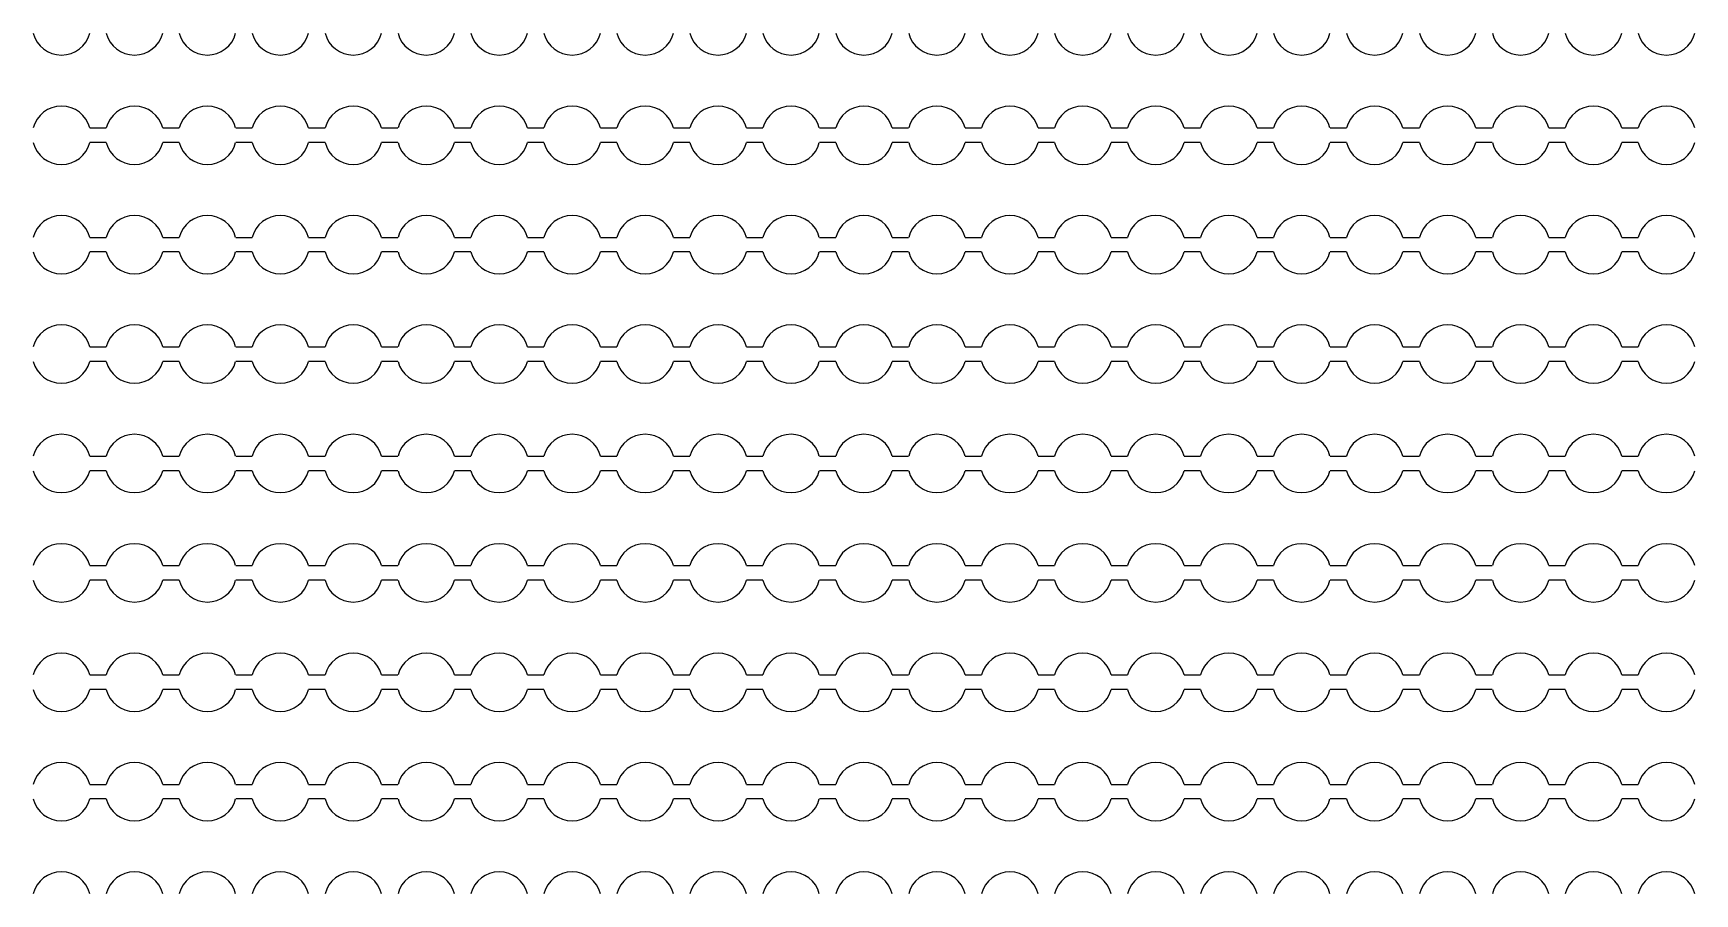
# Model space of a CAD drawing. Extents: x 4056 to 105656, y 4120 to 105720.
# Drawn here: x 31125 to 32264, y 28858 to 29448 of the extents above; entities that cross this region are included whole.
import ezdxf

# ---------------------------------------------------------------- set-up
doc = ezdxf.new("R2010")
doc.units = 13
doc.header["$MEASUREMENT"] = 0
doc.layers.add('Main Layer', color=7, linetype='Continuous', lineweight=0)

msp = doc.modelspace()

# ---------------------------------------------------------------- linework, layer by layer
for p, q in [((31163.9, 29383), (31175.1, 29383)), ((31213.9, 29383), (31225.1, 29383)), ((31263.9, 29383), (31275.1, 29383)), ((31313.9, 29383), (31325.1, 29383)), ((31363.9, 29383), (31375.1, 29383)), ((31413.9, 29383), (31425.1, 29383)), ((31463.9, 29383), (31475.1, 29383)), ((31513.9, 29383), (31525.1, 29383)), ((31563.9, 29383), (31575.1, 29383)), ((31613.9, 29383), (31625.1, 29383)), ((31663.9, 29383), (31675.1, 29383)), ((31713.9, 29383), (31725.1, 29383)), ((31763.9, 29383), (31775.1, 29383)), ((31813.9, 29383), (31825.1, 29383)), ((31863.9, 29383), (31875.1, 29383)), ((31913.9, 29383), (31925.1, 29383)), ((31963.9, 29383), (31975.1, 29383)), ((32013.9, 29383), (32025.1, 29383)), ((32063.9, 29383), (32075.1, 29383)), ((32113.9, 29383), (32125.1, 29383)), ((32163.9, 29383), (32175.1, 29383)), ((32213.9, 29383), (32225.1, 29383)), ((31175.1, 29373), (31163.9, 29373)), ((31225.1, 29373), (31213.9, 29373)), ((31275.1, 29373), (31263.9, 29373)), ((31325.1, 29373), (31313.9, 29373)), ((31375.1, 29373), (31363.9, 29373)), ((31425.1, 29373), (31413.9, 29373)), ((31475.1, 29373), (31463.9, 29373)), ((31525.1, 29373), (31513.9, 29373)), ((31575.1, 29373), (31563.9, 29373)), ((31625.1, 29373), (31613.9, 29373)), ((31675.1, 29373), (31663.9, 29373)), ((31725.1, 29373), (31713.9, 29373)), ((31775.1, 29373), (31763.9, 29373)), ((31825.1, 29373), (31813.9, 29373)), ((31875.1, 29373), (31863.9, 29373)), ((31925.1, 29373), (31913.9, 29373)), ((31975.1, 29373), (31963.9, 29373)), ((32025.1, 29373), (32013.9, 29373)), ((32075.1, 29373), (32063.9, 29373)), ((32125.1, 29373), (32113.9, 29373)), ((32175.1, 29373), (32163.9, 29373)), ((32225.1, 29373), (32213.9, 29373)), ((31163.9, 29308), (31175.1, 29308)), ((31213.9, 29308), (31225.1, 29308)), ((31263.9, 29308), (31275.1, 29308)), ((31313.9, 29308), (31325.1, 29308)), ((31363.9, 29308), (31375.1, 29308)), ((31413.9, 29308), (31425.1, 29308)), ((31463.9, 29308), (31475.1, 29308)), ((31513.9, 29308), (31525.1, 29308)), ((31563.9, 29308), (31575.1, 29308)), ((31613.9, 29308), (31625.1, 29308)), ((31663.9, 29308), (31675.1, 29308)), ((31713.9, 29308), (31725.1, 29308)), ((31763.9, 29308), (31775.1, 29308)), ((31813.9, 29308), (31825.1, 29308)), ((31863.9, 29308), (31875.1, 29308)), ((31913.9, 29308), (31925.1, 29308)), ((31963.9, 29308), (31975.1, 29308)), ((32013.9, 29308), (32025.1, 29308)), ((32063.9, 29308), (32075.1, 29308)), ((32113.9, 29308), (32125.1, 29308)), ((32163.9, 29308), (32175.1, 29308)), ((32213.9, 29308), (32225.1, 29308)), ((31175.1, 29298), (31163.9, 29298)), ((31225.1, 29298), (31213.9, 29298)), ((31275.1, 29298), (31263.9, 29298)), ((31325.1, 29298), (31313.9, 29298)), ((31375.1, 29298), (31363.9, 29298)), ((31425.1, 29298), (31413.9, 29298)), ((31475.1, 29298), (31463.9, 29298)), ((31525.1, 29298), (31513.9, 29298)), ((31575.1, 29298), (31563.9, 29298)), ((31625.1, 29298), (31613.9, 29298)), ((31675.1, 29298), (31663.9, 29298)), ((31725.1, 29298), (31713.9, 29298)), ((31775.1, 29298), (31763.9, 29298)), ((31825.1, 29298), (31813.9, 29298)), ((31875.1, 29298), (31863.9, 29298)), ((31925.1, 29298), (31913.9, 29298)), ((31975.1, 29298), (31963.9, 29298)), ((32025.1, 29298), (32013.9, 29298)), ((32075.1, 29298), (32063.9, 29298)), ((32125.1, 29298), (32113.9, 29298)), ((32175.1, 29298), (32163.9, 29298)), ((32225.1, 29298), (32213.9, 29298)), ((31163.9, 29233), (31175.1, 29233)), ((31213.9, 29233), (31225.1, 29233)), ((31263.9, 29233), (31275.1, 29233)), ((31313.9, 29233), (31325.1, 29233)), ((31363.9, 29233), (31375.1, 29233)), ((31413.9, 29233), (31425.1, 29233)), ((31463.9, 29233), (31475.1, 29233)), ((31513.9, 29233), (31525.1, 29233)), ((31563.9, 29233), (31575.1, 29233)), ((31613.9, 29233), (31625.1, 29233)), ((31663.9, 29233), (31675.1, 29233)), ((31713.9, 29233), (31725.1, 29233)), ((31763.9, 29233), (31775.1, 29233)), ((31813.9, 29233), (31825.1, 29233)), ((31863.9, 29233), (31875.1, 29233)), ((31913.9, 29233), (31925.1, 29233)), ((31963.9, 29233), (31975.1, 29233)), ((32013.9, 29233), (32025.1, 29233)), ((32063.9, 29233), (32075.1, 29233)), ((32113.9, 29233), (32125.1, 29233)), ((32163.9, 29233), (32175.1, 29233)), ((32213.9, 29233), (32225.1, 29233)), ((31175.1, 29223), (31163.9, 29223)), ((31225.1, 29223), (31213.9, 29223)), ((31275.1, 29223), (31263.9, 29223)), ((31325.1, 29223), (31313.9, 29223)), ((31375.1, 29223), (31363.9, 29223)), ((31425.1, 29223), (31413.9, 29223)), ((31475.1, 29223), (31463.9, 29223)), ((31525.1, 29223), (31513.9, 29223)), ((31575.1, 29223), (31563.9, 29223)), ((31625.1, 29223), (31613.9, 29223)), ((31675.1, 29223), (31663.9, 29223)), ((31725.1, 29223), (31713.9, 29223)), ((31775.1, 29223), (31763.9, 29223)), ((31825.1, 29223), (31813.9, 29223)), ((31875.1, 29223), (31863.9, 29223)), ((31925.1, 29223), (31913.9, 29223)), ((31975.1, 29223), (31963.9, 29223)), ((32025.1, 29223), (32013.9, 29223)), ((32075.1, 29223), (32063.9, 29223)), ((32125.1, 29223), (32113.9, 29223)), ((32175.1, 29223), (32163.9, 29223)), ((32225.1, 29223), (32213.9, 29223)), ((31163.9, 29158), (31175.1, 29158)), ((31213.9, 29158), (31225.1, 29158)), ((31263.9, 29158), (31275.1, 29158)), ((31313.9, 29158), (31325.1, 29158)), ((31363.9, 29158), (31375.1, 29158)), ((31413.9, 29158), (31425.1, 29158)), ((31463.9, 29158), (31475.1, 29158)), ((31513.9, 29158), (31525.1, 29158)), ((31563.9, 29158), (31575.1, 29158)), ((31613.9, 29158), (31625.1, 29158)), ((31663.9, 29158), (31675.1, 29158)), ((31713.9, 29158), (31725.1, 29158)), ((31763.9, 29158), (31775.1, 29158)), ((31813.9, 29158), (31825.1, 29158)), ((31863.9, 29158), (31875.1, 29158)), ((31913.9, 29158), (31925.1, 29158)), ((31963.9, 29158), (31975.1, 29158)), ((32013.9, 29158), (32025.1, 29158)), ((32063.9, 29158), (32075.1, 29158)), ((32113.9, 29158), (32125.1, 29158)), ((32163.9, 29158), (32175.1, 29158)), ((32213.9, 29158), (32225.1, 29158)), ((31175.1, 29148), (31163.9, 29148)), ((31225.1, 29148), (31213.9, 29148)), ((31275.1, 29148), (31263.9, 29148)), ((31325.1, 29148), (31313.9, 29148)), ((31375.1, 29148), (31363.9, 29148)), ((31425.1, 29148), (31413.9, 29148)), ((31475.1, 29148), (31463.9, 29148)), ((31525.1, 29148), (31513.9, 29148)), ((31575.1, 29148), (31563.9, 29148)), ((31625.1, 29148), (31613.9, 29148)), ((31675.1, 29148), (31663.9, 29148)), ((31725.1, 29148), (31713.9, 29148)), ((31775.1, 29148), (31763.9, 29148)), ((31825.1, 29148), (31813.9, 29148)), ((31875.1, 29148), (31863.9, 29148)), ((31925.1, 29148), (31913.9, 29148)), ((31975.1, 29148), (31963.9, 29148)), ((32025.1, 29148), (32013.9, 29148)), ((32075.1, 29148), (32063.9, 29148)), ((32125.1, 29148), (32113.9, 29148)), ((32175.1, 29148), (32163.9, 29148)), ((32225.1, 29148), (32213.9, 29148)), ((31163.9, 29083), (31175.1, 29083)), ((31175.1, 29073), (31163.9, 29073)), ((31213.9, 29083), (31225.1, 29083)), ((31225.1, 29073), (31213.9, 29073)), ((31263.9, 29083), (31275.1, 29083)), ((31275.1, 29073), (31263.9, 29073)), ((31313.9, 29083), (31325.1, 29083)), ((31325.1, 29073), (31313.9, 29073)), ((31363.9, 29083), (31375.1, 29083)), ((31375.1, 29073), (31363.9, 29073)), ((31413.9, 29083), (31425.1, 29083)), ((31425.1, 29073), (31413.9, 29073)), ((31463.9, 29083), (31475.1, 29083)), ((31475.1, 29073), (31463.9, 29073)), ((31513.9, 29083), (31525.1, 29083)), ((31525.1, 29073), (31513.9, 29073)), ((31563.9, 29083), (31575.1, 29083)), ((31575.1, 29073), (31563.9, 29073)), ((31613.9, 29083), (31625.1, 29083)), ((31625.1, 29073), (31613.9, 29073)), ((31663.9, 29083), (31675.1, 29083)), ((31675.1, 29073), (31663.9, 29073)), ((31713.9, 29083), (31725.1, 29083)), ((31725.1, 29073), (31713.9, 29073)), ((31763.9, 29083), (31775.1, 29083)), ((31775.1, 29073), (31763.9, 29073)), ((31813.9, 29083), (31825.1, 29083)), ((31825.1, 29073), (31813.9, 29073)), ((31863.9, 29083), (31875.1, 29083)), ((31875.1, 29073), (31863.9, 29073)), ((31913.9, 29083), (31925.1, 29083)), ((31925.1, 29073), (31913.9, 29073)), ((31963.9, 29083), (31975.1, 29083)), ((31975.1, 29073), (31963.9, 29073)), ((32013.9, 29083), (32025.1, 29083)), ((32025.1, 29073), (32013.9, 29073)), ((32063.9, 29083), (32075.1, 29083)), ((32075.1, 29073), (32063.9, 29073)), ((32113.9, 29083), (32125.1, 29083)), ((32125.1, 29073), (32113.9, 29073)), ((32163.9, 29083), (32175.1, 29083)), ((32175.1, 29073), (32163.9, 29073)), ((32213.9, 29083), (32225.1, 29083)), ((32225.1, 29073), (32213.9, 29073)), ((31163.9, 29008), (31175.1, 29008)), ((31213.9, 29008), (31225.1, 29008)), ((31263.9, 29008), (31275.1, 29008)), ((31313.9, 29008), (31325.1, 29008)), ((31363.9, 29008), (31375.1, 29008)), ((31413.9, 29008), (31425.1, 29008)), ((31463.9, 29008), (31475.1, 29008)), ((31513.9, 29008), (31525.1, 29008)), ((31563.9, 29008), (31575.1, 29008)), ((31613.9, 29008), (31625.1, 29008)), ((31663.9, 29008), (31675.1, 29008)), ((31713.9, 29008), (31725.1, 29008)), ((31763.9, 29008), (31775.1, 29008)), ((31813.9, 29008), (31825.1, 29008)), ((31863.9, 29008), (31875.1, 29008)), ((31913.9, 29008), (31925.1, 29008)), ((31963.9, 29008), (31975.1, 29008)), ((32013.9, 29008), (32025.1, 29008)), ((32063.9, 29008), (32075.1, 29008)), ((32113.9, 29008), (32125.1, 29008)), ((32163.9, 29008), (32175.1, 29008)), ((32213.9, 29008), (32225.1, 29008)), ((31175.1, 28998), (31163.9, 28998)), ((31225.1, 28998), (31213.9, 28998)), ((31275.1, 28998), (31263.9, 28998)), ((31325.1, 28998), (31313.9, 28998)), ((31375.1, 28998), (31363.9, 28998)), ((31425.1, 28998), (31413.9, 28998)), ((31475.1, 28998), (31463.9, 28998)), ((31525.1, 28998), (31513.9, 28998)), ((31575.1, 28998), (31563.9, 28998)), ((31625.1, 28998), (31613.9, 28998)), ((31675.1, 28998), (31663.9, 28998)), ((31725.1, 28998), (31713.9, 28998)), ((31775.1, 28998), (31763.9, 28998)), ((31825.1, 28998), (31813.9, 28998)), ((31875.1, 28998), (31863.9, 28998)), ((31925.1, 28998), (31913.9, 28998)), ((31975.1, 28998), (31963.9, 28998)), ((32025.1, 28998), (32013.9, 28998)), ((32075.1, 28998), (32063.9, 28998)), ((32125.1, 28998), (32113.9, 28998)), ((32175.1, 28998), (32163.9, 28998)), ((32225.1, 28998), (32213.9, 28998)), ((31163.9, 28933), (31175.1, 28933)), ((31213.9, 28933), (31225.1, 28933)), ((31263.9, 28933), (31275.1, 28933)), ((31313.9, 28933), (31325.1, 28933)), ((31363.9, 28933), (31375.1, 28933)), ((31413.9, 28933), (31425.1, 28933)), ((31463.9, 28933), (31475.1, 28933)), ((31513.9, 28933), (31525.1, 28933)), ((31563.9, 28933), (31575.1, 28933)), ((31613.9, 28933), (31625.1, 28933)), ((31663.9, 28933), (31675.1, 28933)), ((31713.9, 28933), (31725.1, 28933)), ((31763.9, 28933), (31775.1, 28933)), ((31813.9, 28933), (31825.1, 28933)), ((31863.9, 28933), (31875.1, 28933)), ((31913.9, 28933), (31925.1, 28933)), ((31963.9, 28933), (31975.1, 28933)), ((32013.9, 28933), (32025.1, 28933)), ((32063.9, 28933), (32075.1, 28933)), ((32113.9, 28933), (32125.1, 28933)), ((32163.9, 28933), (32175.1, 28933)), ((32213.9, 28933), (32225.1, 28933)), ((31175.1, 28923), (31163.9, 28923)), ((31225.1, 28923), (31213.9, 28923)), ((31275.1, 28923), (31263.9, 28923)), ((31325.1, 28923), (31313.9, 28923)), ((31375.1, 28923), (31363.9, 28923)), ((31425.1, 28923), (31413.9, 28923)), ((31475.1, 28923), (31463.9, 28923)), ((31525.1, 28923), (31513.9, 28923)), ((31575.1, 28923), (31563.9, 28923)), ((31625.1, 28923), (31613.9, 28923)), ((31675.1, 28923), (31663.9, 28923)), ((31725.1, 28923), (31713.9, 28923)), ((31775.1, 28923), (31763.9, 28923)), ((31825.1, 28923), (31813.9, 28923)), ((31875.1, 28923), (31863.9, 28923)), ((31925.1, 28923), (31913.9, 28923)), ((31975.1, 28923), (31963.9, 28923)), ((32025.1, 28923), (32013.9, 28923)), ((32075.1, 28923), (32063.9, 28923)), ((32125.1, 28923), (32113.9, 28923)), ((32175.1, 28923), (32163.9, 28923)), ((32225.1, 28923), (32213.9, 28923))]:
    msp.add_line(p, q)
for centre, start, end in [((31144.5, 29453), 194.4775, 345.5225), ((31194.5, 29453), 194.4775, 345.5225), ((31244.5, 29453), 194.4775, 345.5225), ((31294.5, 29453), 194.4775, 345.5225), ((31344.5, 29453), 194.4775, 345.5225), ((31394.5, 29453), 194.4775, 345.5225), ((31444.5, 29453), 194.4775, 345.5225), ((31494.5, 29453), 194.4775, 345.5225), ((31544.5, 29453), 194.4775, 345.5225), ((31594.5, 29453), 194.4775, 345.5225), ((31644.5, 29453), 194.4775, 345.5225), ((31694.5, 29453), 194.4775, 345.5225), ((31744.5, 29453), 194.4775, 345.5225), ((31794.5, 29453), 194.4775, 345.5225), ((31844.5, 29453), 194.4775, 345.5225), ((31894.5, 29453), 194.4775, 345.5225), ((31944.5, 29453), 194.4775, 345.5225), ((31994.5, 29453), 194.4775, 345.5225), ((32044.5, 29453), 194.4775, 345.5225), ((32094.5, 29453), 194.4775, 345.5225), ((32144.5, 29453), 194.4775, 345.5225), ((32194.5, 29453), 194.4775, 345.5225), ((32244.5, 29453), 194.4775, 345.5225), ((31144.5, 29378), 14.4775, 165.5225), ((31194.5, 29378), 14.4775, 165.5225), ((31244.5, 29378), 14.4775, 165.5225), ((31294.5, 29378), 14.4775, 165.5225), ((31344.5, 29378), 14.4775, 165.5225), ((31394.5, 29378), 14.4775, 165.5225), ((31444.5, 29378), 14.4775, 165.5225), ((31494.5, 29378), 14.4775, 165.5225), ((31544.5, 29378), 14.4775, 165.5225), ((31594.5, 29378), 14.4775, 165.5225), ((31644.5, 29378), 14.4775, 165.5225), ((31694.5, 29378), 14.4775, 165.5225), ((31744.5, 29378), 14.4775, 165.5225), ((31794.5, 29378), 14.4775, 165.5225), ((31844.5, 29378), 14.4775, 165.5225), ((31894.5, 29378), 14.4775, 165.5225), ((31944.5, 29378), 14.4775, 165.5225), ((31994.5, 29378), 14.4775, 165.5225), ((32044.5, 29378), 14.4775, 165.5225), ((32094.5, 29378), 14.4775, 165.5225), ((32144.5, 29378), 14.4775, 165.5225), ((32194.5, 29378), 14.4775, 165.5225), ((32244.5, 29378), 14.4775, 165.5225), ((31144.5, 29378), 194.4775, 345.5225), ((31194.5, 29378), 194.4775, 345.5225), ((31244.5, 29378), 194.4775, 345.5225), ((31294.5, 29378), 194.4775, 345.5225), ((31344.5, 29378), 194.4775, 345.5225), ((31394.5, 29378), 194.4775, 345.5225), ((31444.5, 29378), 194.4775, 345.5225), ((31494.5, 29378), 194.4775, 345.5225), ((31544.5, 29378), 194.4775, 345.5225), ((31594.5, 29378), 194.4775, 345.5225), ((31644.5, 29378), 194.4775, 345.5225), ((31694.5, 29378), 194.4775, 345.5225), ((31744.5, 29378), 194.4775, 345.5225), ((31794.5, 29378), 194.4775, 345.5225), ((31844.5, 29378), 194.4775, 345.5225), ((31894.5, 29378), 194.4775, 345.5225), ((31944.5, 29378), 194.4775, 345.5225), ((31994.5, 29378), 194.4775, 345.5225), ((32044.5, 29378), 194.4775, 345.5225), ((32094.5, 29378), 194.4775, 345.5225), ((32144.5, 29378), 194.4775, 345.5225), ((32194.5, 29378), 194.4775, 345.5225), ((32244.5, 29378), 194.4775, 345.5225), ((31144.5, 29303), 14.4775, 165.5225), ((31194.5, 29303), 14.4775, 165.5225), ((31244.5, 29303), 14.4775, 165.5225), ((31294.5, 29303), 14.4775, 165.5225), ((31344.5, 29303), 14.4775, 165.5225), ((31394.5, 29303), 14.4775, 165.5225), ((31444.5, 29303), 14.4775, 165.5225), ((31494.5, 29303), 14.4775, 165.5225), ((31544.5, 29303), 14.4775, 165.5225), ((31594.5, 29303), 14.4775, 165.5225), ((31644.5, 29303), 14.4775, 165.5225), ((31694.5, 29303), 14.4775, 165.5225), ((31744.5, 29303), 14.4775, 165.5225), ((31794.5, 29303), 14.4775, 165.5225), ((31844.5, 29303), 14.4775, 165.5225), ((31894.5, 29303), 14.4775, 165.5225), ((31944.5, 29303), 14.4775, 165.5225), ((31994.5, 29303), 14.4775, 165.5225), ((32044.5, 29303), 14.4775, 165.5225), ((32094.5, 29303), 14.4775, 165.5225), ((32144.5, 29303), 14.4775, 165.5225), ((32194.5, 29303), 14.4775, 165.5225), ((32244.5, 29303), 14.4775, 165.5225), ((31144.5, 29303), 194.4775, 345.5225), ((31194.5, 29303), 194.4775, 345.5225), ((31244.5, 29303), 194.4775, 345.5225), ((31294.5, 29303), 194.4775, 345.5225), ((31344.5, 29303), 194.4775, 345.5225), ((31394.5, 29303), 194.4775, 345.5225), ((31444.5, 29303), 194.4775, 345.5225), ((31494.5, 29303), 194.4775, 345.5225), ((31544.5, 29303), 194.4775, 345.5225), ((31594.5, 29303), 194.4775, 345.5225), ((31644.5, 29303), 194.4775, 345.5225), ((31694.5, 29303), 194.4775, 345.5225), ((31744.5, 29303), 194.4775, 345.5225), ((31794.5, 29303), 194.4775, 345.5225), ((31844.5, 29303), 194.4775, 345.5225), ((31894.5, 29303), 194.4775, 345.5225), ((31944.5, 29303), 194.4775, 345.5225), ((31994.5, 29303), 194.4775, 345.5225), ((32044.5, 29303), 194.4775, 345.5225), ((32094.5, 29303), 194.4775, 345.5225), ((32144.5, 29303), 194.4775, 345.5225), ((32194.5, 29303), 194.4775, 345.5225), ((32244.5, 29303), 194.4775, 345.5225), ((31144.5, 29228), 14.4775, 165.5225), ((31194.5, 29228), 14.4775, 165.5225), ((31244.5, 29228), 14.4775, 165.5225), ((31294.5, 29228), 14.4775, 165.5225), ((31344.5, 29228), 14.4775, 165.5225), ((31394.5, 29228), 14.4775, 165.5225), ((31444.5, 29228), 14.4775, 165.5225), ((31494.5, 29228), 14.4775, 165.5225), ((31544.5, 29228), 14.4775, 165.5225), ((31594.5, 29228), 14.4775, 165.5225), ((31644.5, 29228), 14.4775, 165.5225), ((31694.5, 29228), 14.4775, 165.5225), ((31744.5, 29228), 14.4775, 165.5225), ((31794.5, 29228), 14.4775, 165.5225), ((31844.5, 29228), 14.4775, 165.5225), ((31894.5, 29228), 14.4775, 165.5225), ((31944.5, 29228), 14.4775, 165.5225), ((31994.5, 29228), 14.4775, 165.5225), ((32044.5, 29228), 14.4775, 165.5225), ((32094.5, 29228), 14.4775, 165.5225), ((32144.5, 29228), 14.4775, 165.5225), ((32194.5, 29228), 14.4775, 165.5225), ((32244.5, 29228), 14.4775, 165.5225), ((31144.5, 29228), 194.4775, 345.5225), ((31194.5, 29228), 194.4775, 345.5225), ((31244.5, 29228), 194.4775, 345.5225), ((31294.5, 29228), 194.4775, 345.5225), ((31344.5, 29228), 194.4775, 345.5225), ((31394.5, 29228), 194.4775, 345.5225), ((31444.5, 29228), 194.4775, 345.5225), ((31494.5, 29228), 194.4775, 345.5225), ((31544.5, 29228), 194.4775, 345.5225), ((31594.5, 29228), 194.4775, 345.5225), ((31644.5, 29228), 194.4775, 345.5225), ((31694.5, 29228), 194.4775, 345.5225), ((31744.5, 29228), 194.4775, 345.5225), ((31794.5, 29228), 194.4775, 345.5225), ((31844.5, 29228), 194.4775, 345.5225), ((31894.5, 29228), 194.4775, 345.5225), ((31944.5, 29228), 194.4775, 345.5225), ((31994.5, 29228), 194.4775, 345.5225), ((32044.5, 29228), 194.4775, 345.5225), ((32094.5, 29228), 194.4775, 345.5225), ((32144.5, 29228), 194.4775, 345.5225), ((32194.5, 29228), 194.4775, 345.5225), ((32244.5, 29228), 194.4775, 345.5225), ((31144.5, 29153), 14.4775, 165.5225), ((31194.5, 29153), 14.4775, 165.5225), ((31244.5, 29153), 14.4775, 165.5225), ((31294.5, 29153), 14.4775, 165.5225), ((31344.5, 29153), 14.4775, 165.5225), ((31394.5, 29153), 14.4775, 165.5225), ((31444.5, 29153), 14.4775, 165.5225), ((31494.5, 29153), 14.4775, 165.5225), ((31544.5, 29153), 14.4775, 165.5225), ((31594.5, 29153), 14.4775, 165.5225), ((31644.5, 29153), 14.4775, 165.5225), ((31694.5, 29153), 14.4775, 165.5225), ((31744.5, 29153), 14.4775, 165.5225), ((31794.5, 29153), 14.4775, 165.5225), ((31844.5, 29153), 14.4775, 165.5225), ((31894.5, 29153), 14.4775, 165.5225), ((31944.5, 29153), 14.4775, 165.5225), ((31994.5, 29153), 14.4775, 165.5225), ((32044.5, 29153), 14.4775, 165.5225), ((32094.5, 29153), 14.4775, 165.5225), ((32144.5, 29153), 14.4775, 165.5225), ((32194.5, 29153), 14.4775, 165.5225), ((32244.5, 29153), 14.4775, 165.5225), ((31144.5, 29153), 194.4775, 345.5225), ((31194.5, 29153), 194.4775, 345.5225), ((31244.5, 29153), 194.4775, 345.5225), ((31294.5, 29153), 194.4775, 345.5225), ((31344.5, 29153), 194.4775, 345.5225), ((31394.5, 29153), 194.4775, 345.5225), ((31444.5, 29153), 194.4775, 345.5225), ((31494.5, 29153), 194.4775, 345.5225), ((31544.5, 29153), 194.4775, 345.5225), ((31594.5, 29153), 194.4775, 345.5225), ((31644.5, 29153), 194.4775, 345.5225), ((31694.5, 29153), 194.4775, 345.5225), ((31744.5, 29153), 194.4775, 345.5225), ((31794.5, 29153), 194.4775, 345.5225), ((31844.5, 29153), 194.4775, 345.5225), ((31894.5, 29153), 194.4775, 345.5225), ((31944.5, 29153), 194.4775, 345.5225), ((31994.5, 29153), 194.4775, 345.5225), ((32044.5, 29153), 194.4775, 345.5225), ((32094.5, 29153), 194.4775, 345.5225), ((32144.5, 29153), 194.4775, 345.5225), ((32194.5, 29153), 194.4775, 345.5225), ((32244.5, 29153), 194.4775, 345.5225), ((31144.5, 29078), 14.4775, 165.5225), ((31194.5, 29078), 14.4775, 165.5225), ((31244.5, 29078), 14.4775, 165.5225), ((31294.5, 29078), 14.4775, 165.5225), ((31344.5, 29078), 14.4775, 165.5225), ((31394.5, 29078), 14.4775, 165.5225), ((31444.5, 29078), 14.4775, 165.5225), ((31494.5, 29078), 14.4775, 165.5225), ((31544.5, 29078), 14.4775, 165.5225), ((31594.5, 29078), 14.4775, 165.5225), ((31644.5, 29078), 14.4775, 165.5225), ((31694.5, 29078), 14.4775, 165.5225), ((31744.5, 29078), 14.4775, 165.5225), ((31794.5, 29078), 14.4775, 165.5225), ((31844.5, 29078), 14.4775, 165.5225), ((31894.5, 29078), 14.4775, 165.5225), ((31944.5, 29078), 14.4775, 165.5225), ((31994.5, 29078), 14.4775, 165.5225), ((32044.5, 29078), 14.4775, 165.5225), ((32094.5, 29078), 14.4775, 165.5225), ((32144.5, 29078), 14.4775, 165.5225), ((32194.5, 29078), 14.4775, 165.5225), ((32244.5, 29078), 14.4775, 165.5225), ((31144.5, 29078), 194.4775, 345.5225), ((31194.5, 29078), 194.4775, 345.5225), ((31244.5, 29078), 194.4775, 345.5225), ((31294.5, 29078), 194.4775, 345.5225), ((31344.5, 29078), 194.4775, 345.5225), ((31394.5, 29078), 194.4775, 345.5225), ((31444.5, 29078), 194.4775, 345.5225), ((31494.5, 29078), 194.4775, 345.5225), ((31544.5, 29078), 194.4775, 345.5225), ((31594.5, 29078), 194.4775, 345.5225), ((31644.5, 29078), 194.4775, 345.5225), ((31694.5, 29078), 194.4775, 345.5225), ((31744.5, 29078), 194.4775, 345.5225), ((31794.5, 29078), 194.4775, 345.5225), ((31844.5, 29078), 194.4775, 345.5225), ((31894.5, 29078), 194.4775, 345.5225), ((31944.5, 29078), 194.4775, 345.5225), ((31994.5, 29078), 194.4775, 345.5225), ((32044.5, 29078), 194.4775, 345.5225), ((32094.5, 29078), 194.4775, 345.5225), ((32144.5, 29078), 194.4775, 345.5225), ((32194.5, 29078), 194.4775, 345.5225), ((32244.5, 29078), 194.4775, 345.5225), ((31144.5, 29003), 14.4775, 165.5225), ((31194.5, 29003), 14.4775, 165.5225), ((31244.5, 29003), 14.4775, 165.5225), ((31294.5, 29003), 14.4775, 165.5225), ((31344.5, 29003), 14.4775, 165.5225), ((31394.5, 29003), 14.4775, 165.5225), ((31444.5, 29003), 14.4775, 165.5225), ((31494.5, 29003), 14.4775, 165.5225), ((31544.5, 29003), 14.4775, 165.5225), ((31594.5, 29003), 14.4775, 165.5225), ((31644.5, 29003), 14.4775, 165.5225), ((31694.5, 29003), 14.4775, 165.5225), ((31744.5, 29003), 14.4775, 165.5225), ((31794.5, 29003), 14.4775, 165.5225), ((31844.5, 29003), 14.4775, 165.5225), ((31894.5, 29003), 14.4775, 165.5225), ((31944.5, 29003), 14.4775, 165.5225), ((31994.5, 29003), 14.4775, 165.5225), ((32044.5, 29003), 14.4775, 165.5225), ((32094.5, 29003), 14.4775, 165.5225), ((32144.5, 29003), 14.4775, 165.5225), ((32194.5, 29003), 14.4775, 165.5225), ((32244.5, 29003), 14.4775, 165.5225), ((31144.5, 29003), 194.4775, 345.5225), ((31194.5, 29003), 194.4775, 345.5225), ((31244.5, 29003), 194.4775, 345.5225), ((31294.5, 29003), 194.4775, 345.5225), ((31344.5, 29003), 194.4775, 345.5225), ((31394.5, 29003), 194.4775, 345.5225), ((31444.5, 29003), 194.4775, 345.5225), ((31494.5, 29003), 194.4775, 345.5225), ((31544.5, 29003), 194.4775, 345.5225), ((31594.5, 29003), 194.4775, 345.5225), ((31644.5, 29003), 194.4775, 345.5225), ((31694.5, 29003), 194.4775, 345.5225), ((31744.5, 29003), 194.4775, 345.5225), ((31794.5, 29003), 194.4775, 345.5225), ((31844.5, 29003), 194.4775, 345.5225), ((31894.5, 29003), 194.4775, 345.5225), ((31944.5, 29003), 194.4775, 345.5225), ((31994.5, 29003), 194.4775, 345.5225), ((32044.5, 29003), 194.4775, 345.5225), ((32094.5, 29003), 194.4775, 345.5225), ((32144.5, 29003), 194.4775, 345.5225), ((32194.5, 29003), 194.4775, 345.5225), ((32244.5, 29003), 194.4775, 345.5225), ((31144.5, 28928), 14.4775, 165.5225), ((31194.5, 28928), 14.4775, 165.5225), ((31244.5, 28928), 14.4775, 165.5225), ((31294.5, 28928), 14.4775, 165.5225), ((31344.5, 28928), 14.4775, 165.5225), ((31394.5, 28928), 14.4775, 165.5225), ((31444.5, 28928), 14.4775, 165.5225), ((31494.5, 28928), 14.4775, 165.5225), ((31544.5, 28928), 14.4775, 165.5225), ((31594.5, 28928), 14.4775, 165.5225), ((31644.5, 28928), 14.4775, 165.5225), ((31694.5, 28928), 14.4775, 165.5225), ((31744.5, 28928), 14.4775, 165.5225), ((31794.5, 28928), 14.4775, 165.5225), ((31844.5, 28928), 14.4775, 165.5225), ((31894.5, 28928), 14.4775, 165.5225), ((31944.5, 28928), 14.4775, 165.5225), ((31994.5, 28928), 14.4775, 165.5225), ((32044.5, 28928), 14.4775, 165.5225), ((32094.5, 28928), 14.4775, 165.5225), ((32144.5, 28928), 14.4775, 165.5225), ((32194.5, 28928), 14.4775, 165.5225), ((32244.5, 28928), 14.4775, 165.5225), ((31144.5, 28928), 194.4775, 345.5225), ((31194.5, 28928), 194.4775, 345.5225), ((31244.5, 28928), 194.4775, 345.5225), ((31294.5, 28928), 194.4775, 345.5225), ((31344.5, 28928), 194.4775, 345.5225), ((31394.5, 28928), 194.4775, 345.5225), ((31444.5, 28928), 194.4775, 345.5225), ((31494.5, 28928), 194.4775, 345.5225), ((31544.5, 28928), 194.4775, 345.5225), ((31594.5, 28928), 194.4775, 345.5225), ((31644.5, 28928), 194.4775, 345.5225), ((31694.5, 28928), 194.4775, 345.5225), ((31744.5, 28928), 194.4775, 345.5225), ((31794.5, 28928), 194.4775, 345.5225), ((31844.5, 28928), 194.4775, 345.5225), ((31894.5, 28928), 194.4775, 345.5225), ((31944.5, 28928), 194.4775, 345.5225), ((31994.5, 28928), 194.4775, 345.5225), ((32044.5, 28928), 194.4775, 345.5225), ((32094.5, 28928), 194.4775, 345.5225), ((32144.5, 28928), 194.4775, 345.5225), ((32194.5, 28928), 194.4775, 345.5225), ((32244.5, 28928), 194.4775, 345.5225), ((31144.5, 28853), 14.4775, 165.5225), ((31194.5, 28853), 14.4775, 165.5225), ((31244.5, 28853), 14.4775, 165.5225), ((31294.5, 28853), 14.4775, 165.5225), ((31344.5, 28853), 14.4775, 165.5225), ((31394.5, 28853), 14.4775, 165.5225), ((31444.5, 28853), 14.4775, 165.5225), ((31494.5, 28853), 14.4775, 165.5225), ((31544.5, 28853), 14.4775, 165.5225), ((31594.5, 28853), 14.4775, 165.5225), ((31644.5, 28853), 14.4775, 165.5225), ((31694.5, 28853), 14.4775, 165.5225), ((31744.5, 28853), 14.4775, 165.5225), ((31794.5, 28853), 14.4775, 165.5225), ((31844.5, 28853), 14.4775, 165.5225), ((31894.5, 28853), 14.4775, 165.5225), ((31944.5, 28853), 14.4775, 165.5225), ((31994.5, 28853), 14.4775, 165.5225), ((32044.5, 28853), 14.4775, 165.5225), ((32094.5, 28853), 14.4775, 165.5225), ((32144.5, 28853), 14.4775, 165.5225), ((32194.5, 28853), 14.4775, 165.5225), ((32244.5, 28853), 14.4775, 165.5225)]:
    msp.add_arc(centre, 20, start, end)
at = {"layer": 'Main Layer'}
msp.add_circle((54856, 54920.5), 50800, dxfattribs=at)

doc.saveas('drawing.dxf')
